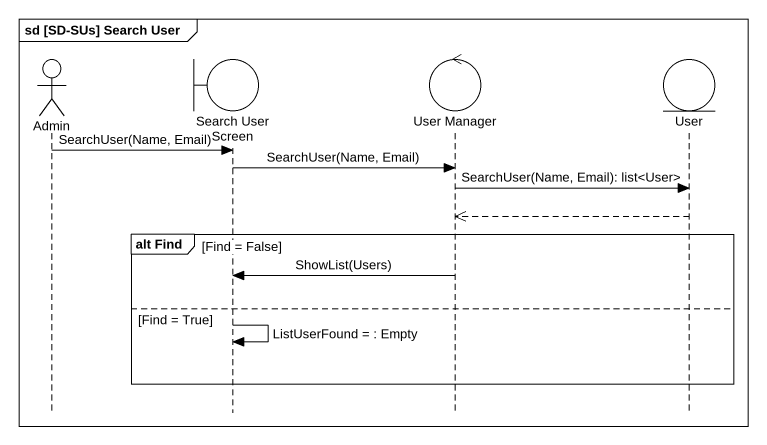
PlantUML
@startuml
mainframe sd [SD-SUs] Search User
hide footbox
actor Admin
boundary "Search User Screen" as Search_User_Screen
control "User Manager" as User_Manager
entity User

Admin -> Search_User_Screen : SearchUser(Name, Email)
Search_User_Screen -> User_Manager : SearchUser(Name, Email)
User_Manager -> User : SearchUser(Name, Email): list<User>
User -->> User_Manager
group alt Find [Find = False]
  User_Manager -> Search_User_Screen : ShowList(Users)
else Find = True
  Search_User_Screen -> Search_User_Screen : ListUserFound = : Empty
end
@enduml
